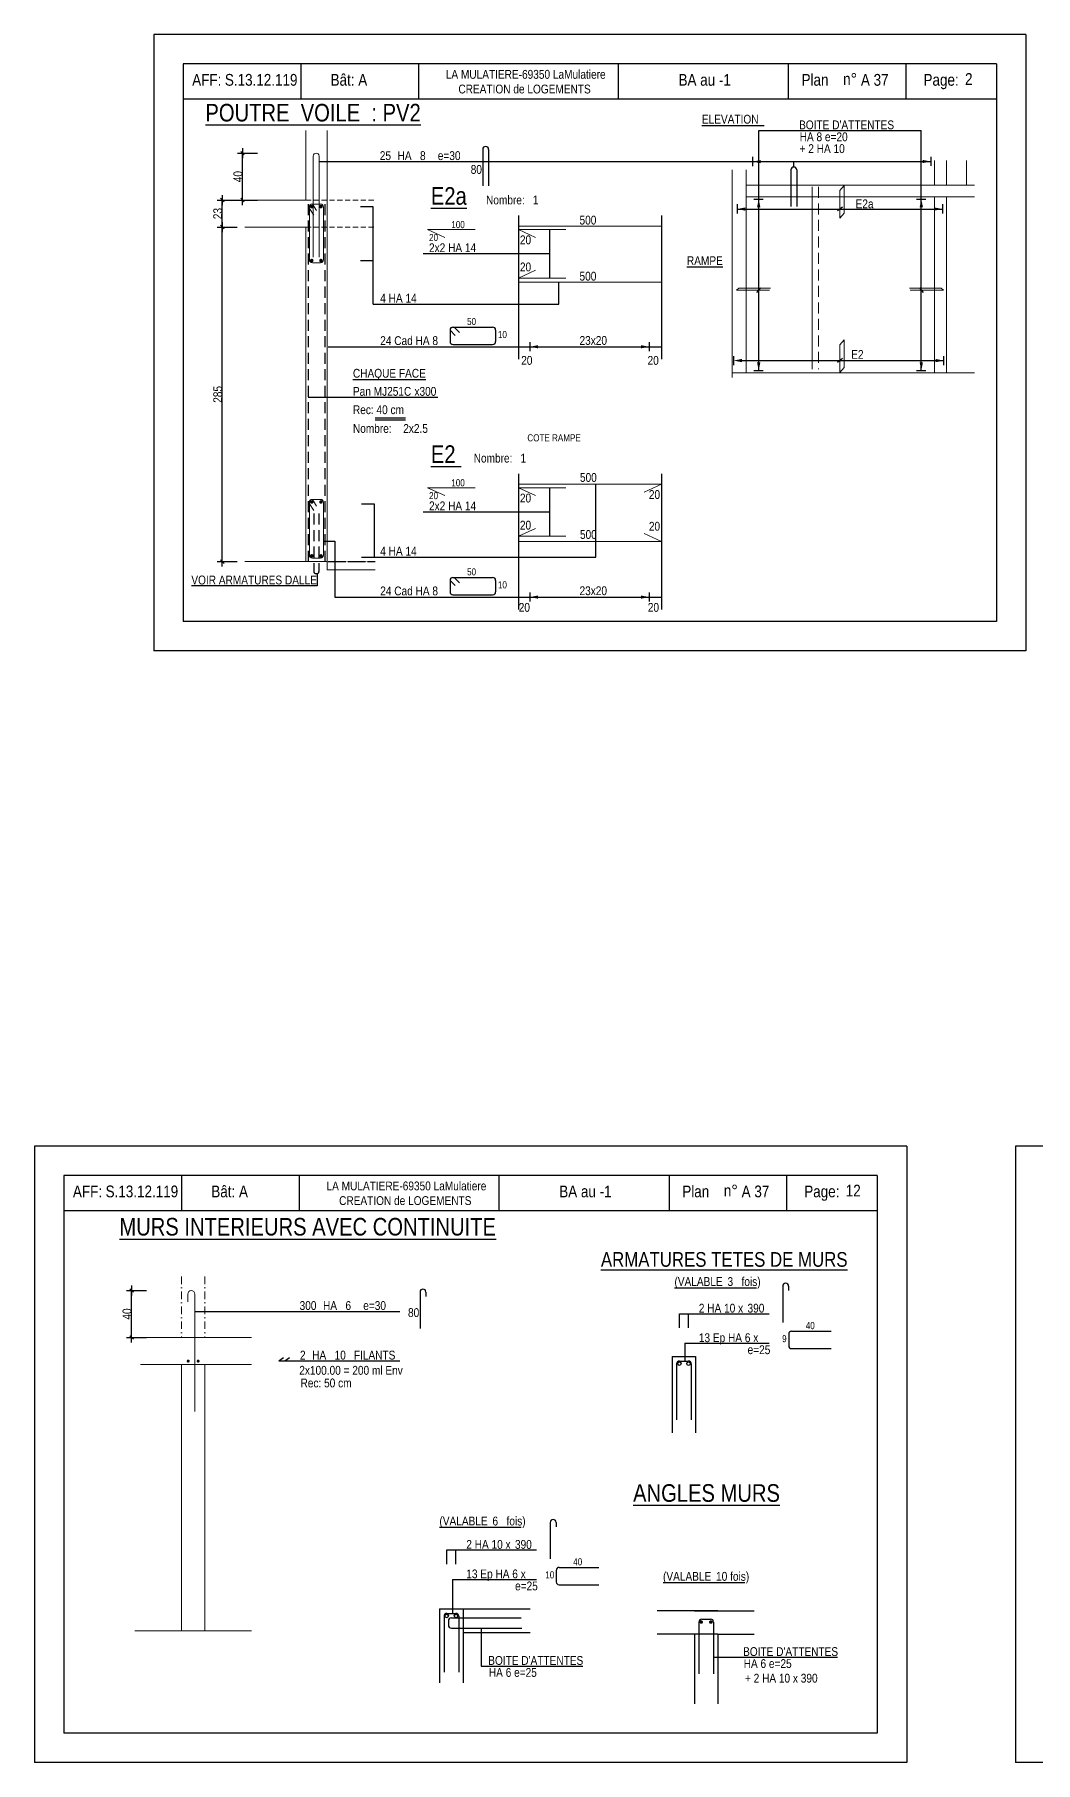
# Model space of a CAD drawing. Header units: metres. Extents: x -9927 to 45032, y -190416 to 12166.
# Drawn here: x 558 to 2262, y -167487 to -164543 of the extents above; entities that cross this region are included whole.
import ezdxf
from ezdxf.enums import TextEntityAlignment as Align

# ---------------------------------------------------------------- set-up
doc = ezdxf.new("R2010")
doc.units = ezdxf.units.M
doc.header["$PDMODE"] = 65
for name, pattern in [('CACHE2', [0.1875, 0.125, -0.0625]), ('CACHEx2', [19.05, 12.7, -6.35]), ('TIRETPT2', [12.7, 6.35, -3.175, 0, -3.175]), ('TIRETPTX2', [50.8, 25.4, -12.7, 0, -12.7])]:
    doc.linetypes.add(name, pattern=pattern)
for name, color, linetype in [('01_cote_gen', 4, 'Continuous'), ('01_fenetres', 171, 'Continuous'), ('01_linteaux', 3, 'Continuous'), ('01_murs_coup', 5, 'Continuous'), ('01_sem', 42, 'Continuous'), ('01_texte', 230, 'Continuous'), ('AA_COTES', 2, 'Continuous')]:
    doc.layers.add(name, color=color, linetype=linetype)
doc.styles.add('STYLE2', font='ARIALN.TTF')
doc.dimstyles.new('JB25', dxfattribs={"dimscale": 0.1, "dimtxt": 150, "dimasz": 17, "dimexe": 0.1, "dimexo": 0.1, "dimgap": 0.09, "dimtad": 1, "dimdec": 1, "dimlfac": 0.5, "dimdsep": 46, "dimtxsty": 'STYLE2', "dimblk1": 'BOND_G', "dimblk2": 'BOND_D', "dimsah": 1, "dimcen": 1.5, "dimdle": 0.01, "dimse1": 1, "dimse2": 1, "dimclrd": 4, "dimclre": 2, "dimclrt": 5, "dimadec": 0, "dimazin": 0, "dimtfac": 2.333333, "dimtdec": 1, "dimtix": 1, "dimtmove": 2, "dimatfit": 3, "dimldrblk": 'BOND_G', "dimfxl": 1, "dimtolj": 1, "dimtzin": 0, "dimarcsym": 0})

# ---------------------------------------------------------------- blocks, each defined once
blk = doc.blocks.new('BOND_G')
at = {"layer": 'AA_COTES', "color": 0}
for p, q in [((5, 0), (-5, 0)), ((1.8, 1.8), (-1.8, -1.8)), ((0, -5), (0, 15))]:
    blk.add_line(p, q, dxfattribs=at)
blk = doc.blocks.new('BOND_D')
at = {"layer": 'AA_COTES', "color": 0}
for p, q in [((5, 0), (-5, 0)), ((-1.8, -1.8), (1.8, 1.8)), ((0, 5), (0, -15))]:
    blk.add_line(p, q, dxfattribs=at)
blk = doc.blocks.new('*D1620')
at = {"layer": '01_cote_gen', "color": 4, "lineweight": -2, "ltscale": 0.5, "transparency": 16777216}
blk.add_line((877.1, -165439.3), (877.1, -164872.7), dxfattribs=at)
at = {"layer": 'DEFPOINTS', "color": 0, "lineweight": 0, "ltscale": 0.5, "transparency": 16777216}
for p in [(877.1, -164871), (915.7, -164871), (941.1, -165441)]:
    blk.add_point(p, dxfattribs=at)
at = {"layer": '01_cote_gen', "color": 4, "lineweight": -2, "ltscale": 0.5, "transparency": 16777216, "xscale": 1.7, "yscale": 1.7, "zscale": 1.7}
for name, p, rotation in [('BOND_D', (877.1, -164871), 90), ('BOND_G', (877.1, -165441), 270)]:
    blk.add_blockref(name, p, dxfattribs=dict(at, rotation=rotation))
at = {"layer": '01_cote_gen', "color": 5, "lineweight": 0, "ltscale": 0.5, "transparency": 16777216, "insert": (869.5, -165156), "char_height": 15, "attachment_point": 5, "rotation": 90, "style": 'STYLE2'}
blk.add_mtext('\\A1;285', dxfattribs=at)
blk = doc.blocks.new('*D1621')
at = {"layer": '01_cote_gen', "color": 4, "lineweight": -2, "ltscale": 0.5, "transparency": 16777216}
blk.add_line((877.1, -164869.3), (877.1, -164826.7), dxfattribs=at)
at = {"layer": 'DEFPOINTS', "color": 0, "lineweight": 0, "ltscale": 0.5, "transparency": 16777216}
for p in [(877.1, -164825), (915.7, -164825), (915.7, -164871)]:
    blk.add_point(p, dxfattribs=at)
at = {"layer": '01_cote_gen', "color": 4, "lineweight": -2, "ltscale": 0.5, "transparency": 16777216, "xscale": 1.7, "yscale": 1.7, "zscale": 1.7}
for name, p, rotation in [('BOND_D', (877.1, -164825), 90), ('BOND_G', (877.1, -164871), 270)]:
    blk.add_blockref(name, p, dxfattribs=dict(at, rotation=rotation))
at = {"layer": '01_cote_gen', "color": 5, "lineweight": 0, "ltscale": 0.5, "transparency": 16777216, "insert": (869.5, -164848), "char_height": 15, "attachment_point": 5, "rotation": 90, "style": 'STYLE2'}
blk.add_mtext('\\A1;23', dxfattribs=at)
blk = doc.blocks.new('*D1623')
at = {"layer": '01_cote_gen', "color": 4, "lineweight": -2, "ltscale": 0.5, "transparency": 16777216}
blk.add_line((911.6, -164823.3), (911.6, -164746.7), dxfattribs=at)
at = {"layer": 'DEFPOINTS', "color": 0, "lineweight": 0, "ltscale": 0.5, "transparency": 16777216}
for p in [(911.6, -164745), (1037.2, -164745), (980.1, -164825)]:
    blk.add_point(p, dxfattribs=at)
at = {"layer": '01_cote_gen', "color": 4, "lineweight": -2, "ltscale": 0.5, "transparency": 16777216, "xscale": 1.7, "yscale": 1.7, "zscale": 1.7}
for name, p, rotation in [('BOND_D', (911.6, -164745), 90), ('BOND_G', (911.6, -164825), 270)]:
    blk.add_blockref(name, p, dxfattribs=dict(at, rotation=rotation))
at = {"layer": '01_cote_gen', "color": 5, "lineweight": 0, "ltscale": 0.5, "transparency": 16777216, "insert": (903.9, -164785), "char_height": 15, "attachment_point": 5, "rotation": 90, "style": 'STYLE2'}
blk.add_mtext('\\A1;40', dxfattribs=at)
blk = doc.blocks.new('*D1647')
at = {"layer": '01_cote_gen', "color": 4, "linetype": 'Continuous', "lineweight": -2, "transparency": 16777216}
blk.add_line((722.7, -166761.1), (722.7, -166684.5), dxfattribs=at)
at = {"layer": 'DEFPOINTS', "color": 0, "linetype": 'Continuous', "lineweight": 0, "transparency": 16777216}
for p in [(722.7, -166682.8), (824.4, -166682.8), (776.2, -166762.8)]:
    blk.add_point(p, dxfattribs=at)
at = {"layer": '01_cote_gen', "color": 4, "linetype": 'Continuous', "lineweight": -2, "transparency": 16777216, "xscale": 1.7, "yscale": 1.7, "zscale": 1.7}
for name, p, rotation in [('BOND_D', (722.7, -166682.8), 90), ('BOND_G', (722.7, -166762.8), 270)]:
    blk.add_blockref(name, p, dxfattribs=dict(at, rotation=rotation))
at = {"layer": '01_cote_gen', "color": 5, "linetype": 'Continuous', "lineweight": 0, "transparency": 16777216, "insert": (715, -166722.8), "char_height": 15, "attachment_point": 5, "rotation": 90, "style": 'STYLE2'}
blk.add_mtext('\\A1;40', dxfattribs=at)

msp = doc.modelspace()

# ---------------------------------------------------------------- linework, layer by layer
at = {"layer": '01_cote_gen', "color": 5, "linetype": 'Continuous', "lineweight": 0}
msp.add_line((1881.5, -164802.38), (1881.5, -165112.76), dxfattribs=at)
at = {"layer": '01_cote_gen', "color": 5, "linetype": 'CACHE2', "lineweight": 0, "ltscale": 150}
msp.add_line((1892.65, -164802.38), (1892.65, -165113.24), dxfattribs=at)
at = {"layer": '01_cote_gen', "color": 2, "lineweight": 0, "ltscale": 0.5}
msp.add_line((1745.27, -165119.31), (1745.27, -165127.5), dxfattribs=at)
at = {"layer": '01_fenetres', "ltscale": 30}
for p, q in [((810.7, -164592.94), (810.7, -165542.94)), ((810.7, -164592.94), (810.7, -165542.94)), ((810.7, -164592.94), (810.7, -165542.94)), ((2195.7, -164592.94), (810.7, -164592.94)), ((1010.7, -164592.94), (1010.7, -164652.94)), ((1211.09, -164592.94), (1211.09, -164652.94)), ((1551.26, -164592.94), (1551.26, -164652.94)), ((1841.56, -164652.94), (1841.56, -164592.94)), ((2041.56, -164652.94), (2041.56, -164592.94)), ((2195.7, -164592.94), (2195.7, -165542.94)), ((2195.7, -164652.94), (810.7, -164652.94)), ((2195.7, -165542.94), (810.7, -165542.94)), ((607.59, -166486.81), (607.59, -167436.81)), ((607.59, -166486.81), (607.59, -167436.81)), ((607.59, -166486.81), (607.59, -167436.81)), ((1992.59, -166486.81), (607.59, -166486.81)), ((807.59, -166486.81), (807.59, -166546.81)), ((1007.99, -166486.81), (1007.99, -166546.81)), ((1348.16, -166486.81), (1348.16, -166546.81)), ((1638.46, -166546.81), (1638.46, -166486.81)), ((1838.46, -166546.81), (1838.46, -166486.81)), ((1992.59, -166486.81), (1992.59, -167436.81)), ((1992.59, -166546.81), (607.59, -166546.81)), ((1992.59, -167436.81), (607.59, -167436.81))]:
    msp.add_line(p, q, dxfattribs=at)
at = {"layer": '01_linteaux', "linetype": 'Continuous'}
for p, q in [((1320.7, -164738.61), (1320.7, -164800.78)), ((1330.7, -164738.61), (1330.7, -164800.78)), ((1845.57, -164773.65), (1845.57, -164835.82)), ((1855.57, -164773.65), (1855.57, -164835.82)), ((1265.01, -165046.41), (1265.01, -165066.02)), ((1265.01, -165046.41), (1274.02, -165055.41)), ((1270.01, -165041.41), (1337.59, -165041.41)), ((1272.2, -165041.41), (1281.21, -165050.41)), ((1342.59, -165046.41), (1342.59, -165066.02)), ((1270.01, -165071.02), (1337.59, -165071.02)), ((1265.01, -165472.87), (1265.01, -165492.48)), ((1265.01, -165472.87), (1274.02, -165481.86)), ((1270.01, -165467.87), (1337.59, -165467.87)), ((1272.2, -165467.87), (1281.21, -165476.86)), ((1342.59, -165472.87), (1342.59, -165492.48)), ((1270.01, -165497.48), (1337.59, -165497.48)), ((1213.9, -166685.38), (1213.9, -166747.56)), ((1223.9, -166685.38), (1223.9, -166692.79)), ((1435.59, -167077.81), (1435.59, -167139.99)), ((1445.59, -167077.81), (1445.59, -167085.22)), ((1445.71, -167159.54), (1445.71, -167179.15)), ((1450.71, -167154.54), (1518.29, -167154.54)), ((1450.71, -167184.15), (1518.29, -167184.15)), ((1247.26, -167225.38), (1247.26, -167351.09)), ((1247.26, -167225.38), (1401.69, -167225.38)), ((1254.76, -167237.88), (1254.76, -167332.88)), ((1259.76, -167232.88), (1274.76, -167232.88)), ((1267.26, -167240.65), (1386.32, -167240.65)), ((1279.76, -167237.88), (1279.76, -167332.88)), ((1287.26, -167225.38), (1287.26, -167351.09)), ((1721.2, -167228.42), (1617.78, -167228.42)), ((1681.2, -167228.42), (1782.93, -167228.42)), ((1262.26, -167245.65), (1262.26, -167252.88)), ((1267.26, -167257.88), (1387.26, -167257.88)), ((1287.26, -167265.38), (1401.69, -167265.38)), ((1721.2, -167268.42), (1617.78, -167268.42)), ((1681.2, -167268.42), (1681.2, -167386.98)), ((1688.7, -167247.6), (1688.7, -167335.92)), ((1693.7, -167242.6), (1708.7, -167242.6)), ((1713.7, -167247.6), (1713.7, -167335.92)), ((1721.2, -167268.42), (1721.2, -167386.98)), ((1721.2, -167268.42), (1782.93, -167268.42))]:
    msp.add_line(p, q, dxfattribs=at)
at = {"layer": '01_linteaux', "linetype": 'CACHEx2', "lineweight": 18, "ltscale": 0.7}
for p, q in [((1019.56, -164824.97), (1137.47, -164824.97)), ((1019.56, -164870.97), (1137.47, -164870.97))]:
    msp.add_line(p, q, dxfattribs=at)
at = {"layer": '01_linteaux', "linetype": 'TIRETPTX2', "ltscale": 0.02}
msp.add_line((1055.56, -165440.97), (1137.47, -165440.97), dxfattribs=at)
at = {"layer": '01_linteaux', "linetype": 'Continuous', "const_width": 3, "flags": 128}
for points in [[(1691.25, -167247.64, 1), (1694.25, -167247.64, 1)], [(1707.59, -167247.64, 1), (1710.59, -167247.64, 1)]]:
    msp.add_lwpolyline(points, format="xyb", close=True, dxfattribs=at)
at = {"layer": '01_linteaux', "linetype": 'Continuous'}
for centre in [(1259.42, -167237.2), (1275.1, -167237.2)]:
    msp.add_circle(centre, 3, dxfattribs=at)
for centre, start, end in [((1325.7, -164738.61), 0, 180), ((1850.57, -164773.65), 0, 180), ((1270.01, -165046.41), 90, 180), ((1337.59, -165046.41), 0, 90), ((1270.01, -165066.02), 180, 270), ((1337.59, -165066.02), 270, 0), ((1270.01, -165472.87), 90, 180), ((1337.59, -165472.87), 0, 90), ((1270.01, -165492.48), 180, 270), ((1337.59, -165492.48), 270, 0), ((1218.9, -166685.38), 90, 180), ((1218.9, -166685.38), 0, 90), ((1440.59, -167077.81), 90, 180), ((1440.59, -167077.81), 0, 90), ((1450.71, -167159.54), 90, 180), ((1450.71, -167179.15), 180, 270), ((1259.76, -167237.88), 90, 180), ((1267.26, -167245.65), 90, 180), ((1274.76, -167237.88), 0, 90), ((1267.26, -167252.88), 180, 270), ((1693.7, -167247.6), 90, 180), ((1708.7, -167247.6), 0, 90)]:
    msp.add_arc(centre, 5, start, end, dxfattribs=at)
at = {"layer": '01_murs_coup', "linetype": 'Continuous', "lineweight": 5}
for p, q in [((1019.56, -164706.29), (1019.56, -164824.97)), ((1055.56, -164706.29), (1055.56, -165454.97)), ((915.66, -164824.97), (1019.56, -164824.97)), ((915.66, -164870.97), (1019.56, -164870.97)), ((1019.56, -164870.97), (1019.56, -165440.97)), ((915.66, -165440.97), (1055.56, -165440.97)), ((1055.56, -165454.97), (1137.47, -165454.97))]:
    msp.add_line(p, q, dxfattribs=at)
at = {"layer": '01_sem', "color": 2, "lineweight": 0, "ltscale": 7}
for p, q in [((1032.21, -164749.97), (1032.21, -164922.03)), ((1042.21, -164749.97), (1042.21, -164922.03)), ((2090.22, -164757.75), (2090.22, -164799.31)), ((2110.22, -164757.75), (2110.22, -164799.31)), ((2144.72, -164757.75), (2144.72, -164799.31)), ((1745.27, -164773.22), (1745.27, -165119.31)), ((1769.53, -164773.22), (1769.53, -165119.31)), ((1769.53, -164799.31), (2158.2, -164799.31)), ((1769.53, -164819.31), (2158.2, -164819.31)), ((1928.93, -164808.91), (1936.21, -164800.2)), ((1928.93, -164855.95), (1928.93, -164808.91)), ((1936.21, -164847.25), (1936.21, -164800.2)), ((2090.22, -164819.31), (2090.22, -165119.31)), ((2110.22, -164819.31), (2110.22, -165119.31)), ((1025.56, -164836.77), (1025.56, -164926.77)), ((1025.56, -164839.56), (1032.91, -164850.75)), ((1030.56, -164831.77), (1044.56, -164831.77)), ((1030.56, -164831.77), (1037.91, -164842.97)), ((1049.56, -164836.77), (1049.56, -164926.77)), ((1928.93, -164855.95), (1936.21, -164847.25)), ((1226.76, -164875.32), (1307.61, -164875.32)), ((1226.76, -164875.32), (1256.09, -164888.66)), ((1381.44, -164869.34), (1624.92, -164869.34)), ((1381.44, -164875.32), (1462.29, -164875.32)), ((1381.44, -164875.32), (1410.76, -164888.66)), ((1030.56, -164931.77), (1044.56, -164931.77)), ((1381.44, -164957.87), (1410.76, -164944.53)), ((1381.44, -164957.87), (1462.29, -164957.87)), ((1381.44, -164964.89), (1624.92, -164964.89)), ((1756.82, -164975.01), (1752.59, -164978.54)), ((1752.59, -164978.54), (1809.26, -164978.54)), ((1756.82, -164975.01), (1810.75, -164975.01)), ((2101.05, -164975.01), (2047.12, -164975.01)), ((2105.28, -164978.54), (2048.61, -164978.54)), ((2101.05, -164975.01), (2105.28, -164978.54)), ((1928.93, -165071.82), (1936.21, -165063.11)), ((1928.93, -165118.86), (1928.93, -165071.82)), ((1936.21, -165110.15), (1936.21, -165063.11)), ((1745.27, -165119.31), (2158.2, -165119.31)), ((1928.93, -165118.86), (1936.21, -165110.15)), ((1226.76, -165315.18), (1307.61, -165315.18)), ((1226.76, -165315.18), (1256.09, -165328.52)), ((1381.44, -165309.21), (1624.92, -165309.21)), ((1381.44, -165315.18), (1462.29, -165315.18)), ((1381.44, -165315.18), (1410.76, -165328.52)), ((1624.92, -165309.21), (1595.59, -165322.55)), ((1025.56, -165339.97), (1025.56, -165429.97)), ((1025.56, -165342.75), (1032.91, -165353.95)), ((1030.56, -165334.97), (1044.56, -165334.97)), ((1030.56, -165334.97), (1037.91, -165346.17)), ((1049.56, -165339.97), (1049.56, -165429.97)), ((1381.44, -165397.73), (1410.76, -165384.39)), ((1381.44, -165397.73), (1462.29, -165397.73)), ((1381.44, -165406.38), (1624.92, -165406.38)), ((1624.92, -165406.38), (1595.59, -165393.04)), ((1030.56, -165434.97), (1044.56, -165434.97)), ((818.37, -166688.78), (818.37, -166701.86)), ((830.37, -166688.78), (830.37, -166888.78)), ((926.87, -166762.78), (737.78, -166762.78)), ((926.87, -166808.78), (737.78, -166808.78)), ((807.69, -166808.78), (807.69, -167262.78)), ((847.69, -166808.78), (847.69, -167262.78)), ((728.51, -167262.78), (807.69, -167262.78)), ((926.87, -167262.78), (807.69, -167262.78))]:
    msp.add_line(p, q, dxfattribs=at)
at = {"layer": '01_sem', "color": 2, "linetype": 'TIRETPT2', "lineweight": 0, "ltscale": 2}
for p, q in [((807.69, -166659.13), (807.69, -166762.78)), ((847.69, -166659.13), (847.69, -166762.78))]:
    msp.add_line(p, q, dxfattribs=at)
at = {"layer": '01_sem', "color": 2, "lineweight": 0, "ltscale": 7, "flags": 128}
for points, const_width in [([(1028.08, -164836.08, 1), (1031.08, -164836.08, 1)], 3), ([(1043.71, -164836.08, 1), (1046.71, -164836.08, 1)], 3), ([(1028.08, -164927.93, 1), (1031.08, -164927.93, 1)], 3), ([(1043.71, -164927.93, 1), (1046.71, -164927.93, 1)], 3), ([(1028.08, -165339.28, 1), (1031.08, -165339.28, 1)], 3), ([(1043.71, -165339.28, 1), (1046.71, -165339.28, 1)], 3), ([(1028.08, -165431.13, 1), (1031.08, -165431.13, 1)], 3), ([(1043.71, -165431.13, 1), (1046.71, -165431.13, 1)], 3), ([(817.89, -166803.08, 1), (820.39, -166803.08, 1)], 2.5), ([(834.91, -166803.08, 1), (837.41, -166803.08, 1)], 2.5)]:
    msp.add_lwpolyline(points, format="xyb", close=True, dxfattribs=dict(at, const_width=const_width))
at = {"layer": '01_sem', "color": 2, "lineweight": 0, "ltscale": 7}
for centre, radius, start, end in [((1037.21, -164749.97), 5, 0, 180), ((1030.56, -164836.77), 5, 90, 180), ((1044.56, -164836.77), 5, 0, 90), ((1030.56, -164926.77), 5, 180, 270), ((1044.56, -164926.77), 5, 270, 0), ((1030.56, -165339.97), 5, 90, 180), ((1044.56, -165339.97), 5, 0, 90), ((1030.56, -165429.97), 5, 180, 270), ((1044.56, -165429.97), 5, 270, 0), ((824.37, -166688.78), 6, 90, 180), ((824.37, -166688.78), 6, 0, 90)]:
    msp.add_arc(centre, radius, start, end, dxfattribs=at)
at = {"layer": '01_texte', "ltscale": 30}
for p, q in [((760.7, -164542.94), (760.7, -165592.94)), ((2245.7, -164542.94), (760.7, -164542.94)), ((2245.7, -164542.94), (2245.7, -165592.94)), ((1042.21, -164759.22), (2083.69, -164759.22)), ((1780.14, -164751.4), (1780.14, -164767.04)), ((1850.57, -164768.65), (1850.57, -164759.22)), ((2083.69, -164751.16), (2083.69, -164766.79)), ((1782.57, -164823.22), (1798.21, -164823.22)), ((1790.63, -165115.45), (1790.63, -164823.22)), ((2059.4, -164823.22), (2075.04, -164823.22)), ((2067.46, -165115.45), (2067.46, -164823.22)), ((1134.39, -164836.67), (1112.53, -164836.67)), ((1134.39, -165002.03), (1134.39, -164836.67)), ((1381.44, -164851.4), (1381.44, -165096.03)), ((1624.92, -164851.4), (1624.92, -165096.03)), ((1753.89, -164832.16), (1753.89, -164847.8)), ((1753.89, -164840.22), (2103.49, -164840.22)), ((1933.06, -164836.91), (1924.79, -164843.53)), ((2103.49, -164832.16), (2103.49, -164847.8)), ((1434.36, -164875.32), (1434.36, -164957.87)), ((1134.39, -164928.61), (1112.53, -164928.61)), ((1434.36, -164916.59), (1219.2, -164916.59)), ((1450.45, -165002.03), (1450.45, -164964.89)), ((1793.72, -164974.41), (1787.1, -164982.68)), ((2064.15, -164974.41), (2070.77, -164982.68)), ((1134.39, -165002.03), (1450.45, -165002.03)), ((1057.61, -165074.88), (1624.92, -165074.88)), ((1401.15, -165066.82), (1401.15, -165082.46)), ((1603.82, -165066.82), (1603.82, -165082.46)), ((1748.08, -165106.47), (1748.08, -165090.83)), ((2106, -165106.47), (2106, -165090.83)), ((1753.52, -165098.41), (2106, -165098.41)), ((1782.57, -165115.45), (1798.21, -165115.45)), ((1933.06, -165095.1), (1924.79, -165101.72)), ((2059.4, -165115.45), (2075.04, -165115.45)), ((1381.44, -165291.27), (1381.44, -165522.48)), ((1624.92, -165291.27), (1624.92, -165522.48)), ((1434.36, -165315.18), (1434.36, -165397.73)), ((1513.23, -165433.48), (1513.23, -165309.21)), ((1114.03, -165342.62), (1136.1, -165342.62)), ((1136.1, -165342.62), (1136.1, -165433.48)), ((1434.36, -165356.46), (1219.2, -165356.46)), ((1049.56, -165405.94), (1068.73, -165405.94)), ((1068.73, -165405.94), (1068.73, -165501.34)), ((1114.03, -165433.48), (1513.23, -165433.48)), ((1038.85, -165461.03), (1038.85, -165482.25)), ((1038.85, -165482.25), (825.06, -165482.25)), ((1068.73, -165501.34), (1624.92, -165501.34)), ((1401.15, -165493.28), (1401.15, -165508.92)), ((1603.82, -165493.28), (1603.82, -165508.92)), ((2245.7, -165592.94), (760.7, -165592.94)), ((557.59, -166436.81), (557.59, -167486.81)), ((2042.59, -166436.81), (557.59, -166436.81)), ((2042.59, -166436.81), (2042.59, -167486.81)), ((2227.91, -166436.81), (2227.91, -167486.81)), ((3712.91, -166436.81), (2227.91, -166436.81)), ((2042.59, -167486.81), (557.59, -167486.81)), ((3712.91, -167486.81), (2227.91, -167486.81))]:
    msp.add_line(p, q, dxfattribs=at)
at = {"layer": '01_texte'}
for p, q in [((1790.63, -164706.32), (2067.46, -164706.32)), ((1790.63, -164823.22), (1790.63, -164706.32)), ((1862.76, -164706.32), (2047.3, -164706.32)), ((2067.46, -164823.22), (2067.46, -164706.32)), ((1244.46, -165161.45), (1023.56, -165161.45)), ((1189.03, -165196.65), (1137.28, -165196.65)), ((1189.03, -165199.95), (1137.28, -165199.95)), ((1831.56, -166675.37), (1831.56, -166737.54)), ((1841.56, -166675.37), (1841.56, -166682.78)), ((830.37, -166718.36), (1179.45, -166718.36)), ((1655.52, -166746.44), (1655.52, -166722.39)), ((1655.52, -166722.39), (1808.48, -166722.39)), ((1670.93, -166746.44), (1670.93, -166722.39)), ((1841.68, -166757.1), (1841.68, -166776.71)), ((1846.68, -166752.1), (1914.26, -166752.1)), ((973.75, -166802.77), (981.66, -166797.17)), ((983.78, -166802.77), (991.7, -166797.17)), ((1643.23, -166795.47), (1643.23, -166925)), ((1643.23, -166795.47), (1683.23, -166795.47)), ((1665.11, -166772.69), (1808.48, -166772.69)), ((1665.11, -166772.69), (1665.11, -166802.97)), ((1683.23, -166795.47), (1683.23, -166925)), ((1846.68, -166781.71), (1914.26, -166781.71)), ((973.75, -166802.77), (1179.45, -166802.77)), ((1650.73, -166807.97), (1650.73, -166902.97)), ((1655.73, -166802.97), (1670.73, -166802.97)), ((1675.73, -166807.97), (1675.73, -166902.97)), ((1259.54, -167148.88), (1259.54, -167124.83)), ((1259.54, -167124.83), (1412.51, -167124.83)), ((1274.95, -167148.88), (1274.95, -167124.83)), ((1269.14, -167175.14), (1412.51, -167175.14)), ((1269.14, -167175.14), (1269.14, -167232.88)), ((1317.98, -167257.88), (1317.98, -167322.57)), ((1317.98, -167322.57), (1491.08, -167322.57)), ((1713.7, -167307.48), (1925.03, -167307.48))]:
    msp.add_line(p, q, dxfattribs=at)
at = {"layer": '01_texte', "linetype": 'CACHE2', "ltscale": 150}
for p, q in [((1023.56, -164831.84), (1023.56, -165440.97)), ((1051.56, -164831.84), (1051.56, -165440.97)), ((1033.02, -165359.19), (1033.02, -165458.03)), ((1041.85, -165359.19), (1041.85, -165458.03)), ((1036.02, -165461.03), (1038.85, -165461.03))]:
    msp.add_line(p, q, dxfattribs=at)
at = {"layer": '01_texte'}
for centre in [(1655.39, -166807.29), (1671.07, -166807.29)]:
    msp.add_circle(centre, 3, dxfattribs=at)
at = {"layer": '01_texte', "linetype": 'CACHE2', "ltscale": 150}
for centre, start, end in [((1036.02, -165458.03), 180, 270), ((1038.85, -165458.03), 270, 0)]:
    msp.add_arc(centre, 3, start, end, dxfattribs=at)
at = {"layer": '01_texte'}
for centre, start, end in [((1836.56, -166675.37), 90, 180), ((1836.56, -166675.37), 0, 90), ((1846.68, -166757.1), 90, 180), ((1846.68, -166776.71), 180, 270), ((1655.73, -166807.97), 90, 180), ((1670.73, -166807.97), 0, 90)]:
    msp.add_arc(centre, 5, start, end, dxfattribs=at)
at = {"layer": '01_texte', "ltscale": 30}
for points in [[(1780.14, -164759.46), (1793.96, -164756.7), (1793.96, -164759.46)], [(1780.14, -164759.46), (1793.96, -164762.21), (1793.96, -164759.46)], [(2083.69, -164759.22), (2069.86, -164756.46), (2069.86, -164759.22)], [(2083.69, -164759.22), (2069.86, -164761.97), (2069.86, -164759.22)], [(1790.63, -164823.22), (1787.87, -164837.05), (1790.63, -164837.05)], [(1790.63, -164823.22), (1793.38, -164837.05), (1790.63, -164837.05)], [(2067.46, -164823.22), (2064.7, -164837.05), (2067.46, -164837.05)], [(2067.46, -164823.22), (2070.21, -164837.05), (2067.46, -164837.05)], [(1753.89, -164840.22), (1767.71, -164837.46), (1767.71, -164840.22)], [(1753.89, -164840.22), (1767.71, -164842.97), (1767.71, -164840.22)], [(2103.49, -164840.22), (2089.67, -164837.46), (2089.67, -164840.22)], [(2103.49, -164840.22), (2089.67, -164842.97), (2089.67, -164840.22)], [(1401.15, -165074.88), (1414.97, -165072.13), (1414.97, -165074.88)], [(1401.15, -165074.88), (1414.97, -165077.64), (1414.97, -165074.88)], [(1603.82, -165074.88), (1590, -165072.13), (1590, -165074.88)], [(1603.82, -165074.88), (1590, -165077.64), (1590, -165074.88)], [(1748.08, -165098.41), (1761.9, -165095.65), (1761.9, -165098.41)], [(1748.08, -165098.41), (1761.9, -165101.16), (1761.9, -165098.41)], [(1790.63, -165115.45), (1787.87, -165101.63), (1790.63, -165101.63)], [(1790.63, -165115.45), (1793.38, -165101.63), (1790.63, -165101.63)], [(2067.46, -165115.45), (2064.7, -165101.63), (2067.46, -165101.63)], [(2067.46, -165115.45), (2070.21, -165101.63), (2067.46, -165101.63)], [(2106, -165098.41), (2092.18, -165095.65), (2092.18, -165098.41)], [(2106, -165098.41), (2092.18, -165101.16), (2092.18, -165098.41)], [(1401.15, -165501.34), (1414.97, -165498.58), (1414.97, -165501.34)], [(1401.15, -165501.34), (1414.97, -165504.09), (1414.97, -165501.34)], [(1603.82, -165501.34), (1590, -165498.58), (1590, -165501.34)], [(1603.82, -165501.34), (1590, -165504.09), (1590, -165501.34)]]:
    msp.add_solid(points, dxfattribs=at)

# ---------------------------------------------------------------- texts
at = {"layer": '01_texte', "style": 'STYLE2'}
for s, height, p in [('AFF:', 20, (825.99, -164630.1)), ('S.13.12.119', 20, (881.66, -164630.1)), ('Bât: A', 20, (1061.63, -164630.1)), ('LA MULATIERE-69350 LaMulatiere', 15, (1257.79, -164618.23)), ('BA au -1', 20, (1654.09, -164630.1)), ('Plan', 20, (1863.61, -164630.1)), ('n%%D', 20, (1934.29, -164628.65)), ('A 37', 20, (1964.64, -164630.1)), ('Page:', 20, (2071.28, -164630.1)), ('2', 20, (2141.96, -164628.65)), ('CREATION de LOGEMENTS', 15, (1279.27, -164643.23)), ('%%UELEVATION  ', 15, (1693.85, -164694.67)), ('HA', 15, (1175.72, -164756.76)), ('8', 15, (1213.89, -164756.76)), ('80', 15, (1300.25, -164780.27)), ('%%UE2a', 30, (1232.37, -164832.89)), ('Nombre:', 15, (1326.33, -164832.26)), ('1', 15, (1405.96, -164832.26)), ('E2a', 15, (1955.68, -164838.86)), ('500', 15, (1485.53, -164866.55)), ('20', 12, (1229.34, -164894.64)), ('100', 12, (1267.2, -164872.7)), ('20', 15, (1384.01, -164900.23)), ('2x2 HA 14', 15, (1229.21, -164913.64)), ('20', 15, (1384.01, -164946.44)), ('%%URAMPE', 15, (1668.39, -164935.64)), ('500', 15, (1485.53, -164962.1)), ('4 HA 14', 15, (1146.16, -164999.6)), ('50', 12, (1294.07, -165037.86)), ('24 Cad HA 8', 15, (1146.16, -165071.93)), ('10', 12, (1346.58, -165060.07)), ('23x20', 15, (1485.53, -165071.59)), ('20', 15, (1386.21, -165105.53)), ('20', 15, (1601.35, -165105.53)), ('E2', 15, (1948.1, -165095.42)), ('%%UCHAQUE FACE', 15, (1099.69, -165127.56)), ('Pan MJ251C', 15, (1099.69, -165158.35)), ('x300', 15, (1204.43, -165158.35)), ('Rec: 40 cm', 15, (1099.69, -165189.63)), ('Nombre:', 15, (1099.69, -165221.54)), (' 2x2.5', 15, (1180.55, -165221.54)), ('COTE RAMPE', 12, (1396.72, -165236.02)), ('%%UE2 ', 30, (1232.37, -165272.76)), ('Nombre:', 15, (1305.33, -165272.12)), ('1', 15, (1384.95, -165272.12)), ('500', 15, (1486.26, -165305.01)), ('20', 12, (1229.34, -165334.5)), ('100', 12, (1267.2, -165312.57)), ('20', 15, (1384.01, -165340.09)), ('20', 15, (1603.6, -165334.12)), ('2x2 HA 14', 15, (1229.21, -165353.5)), ('20', 15, (1384.01, -165386.3)), ('20', 15, (1603.6, -165388.27)), ('4 HA 14', 15, (1146.16, -165430.52)), ('500', 15, (1486.26, -165402.18)), ('VOIR ARMATURES DALLE', 15, (824.53, -165479.74)), ('50', 12, (1294.07, -165464.32)), ('10', 12, (1346.58, -165486.53)), ('24 Cad HA 8', 15, (1146.16, -165498.38)), ('23x20', 15, (1485.53, -165498.04)), ('20', 15, (1382.01, -165526.39)), ('20', 15, (1601.82, -165526.39)), ('AFF:', 20, (622.89, -166523.96)), ('S.13.12.119', 20, (678.55, -166523.96)), ('Bât: A', 20, (858.53, -166523.96)), ('LA MULATIERE-69350 LaMulatiere', 15, (1054.68, -166512.1)), ('BA au -1', 20, (1450.99, -166523.96)), ('Plan', 20, (1660.51, -166523.96)), ('n%%D', 20, (1731.19, -166522.52)), ('A 37', 20, (1761.53, -166523.96)), ('Page:', 20, (1868.18, -166523.96)), ('12', 20, (1938.86, -166522.52)), ('CREATION de LOGEMENTS', 15, (1076.17, -166537.1)), ('%%UMURS INTERIEURS AVEC CONTINUITE', 30, (701.98, -166589.09)), ('%%UARMATURES TETES DE MURS', 25, (1521.93, -166642.31)), ('%%U(VALABLE            ', 15, (1647.17, -166675.01)), ('3', 15, (1737.46, -166675.01)), ('fois)', 15, (1761.42, -166675.01)), ('HA', 15, (1048.76, -166715.91)), ('6', 15, (1086.93, -166715.91)), ('2 HA 10 x', 15, (1688.67, -166720.36)), ('390', 15, (1771.57, -166720.36)), ('80', 15, (1193.46, -166727.92)), ('40', 12, (1870.74, -166748.54)), ('13 Ep HA 6 x', 15, (1688.67, -166770.67)), ('9', 12, (1830.51, -166770.75)), ('HA', 15, (1030.28, -166800.31)), ('10', 15, (1068.45, -166800.31)), ('e=25', 15, (1771.74, -166791.15)), ('%%UANGLES MURS', 30, (1576.72, -167042.76)), ('%%U(VALABLE            ', 15, (1246.97, -167083.02)), ('6', 15, (1337.25, -167083.02)), ('fois)', 15, (1361.22, -167083.02)), ('2 HA 10 x', 15, (1292.7, -167122.8)), ('390', 15, (1375.6, -167122.8)), ('40', 12, (1474.76, -167150.99)), ('13 Ep HA 6 x', 15, (1292.7, -167173.11)), ('e=25', 15, (1375.77, -167193.59)), ('10', 12, (1427.25, -167173.19)), ('%%U(VALABLE            ', 15, (1627.71, -167177.27)), ('10', 15, (1718, -167177.27)), ('fois)', 15, (1741.96, -167177.27))]:
    msp.add_text(s, height=height, dxfattribs=at).set_placement(p)
msp.add_text('%%UPOUTRE  VOILE  : PV2', height=30, dxfattribs=at).set_placement((1031.82, -164676), align=Align.MIDDLE)
for s, p in [("BOITE D'ATTENTES", (2021.15, -164704.3)), ('HA 8 e=20', (1942.09, -164724.69)), ('+ 2 HA 10  ', (1946.68, -164744.83)), ('25', (1164.52, -164756.76)), ('300', (1037.56, -166715.91)), ('2', (1019.08, -166800.31)), ('2x100.00 = 200 ml Env ', (1189.34, -166826.26)), ('Rec: 50 cm', (1097.34, -166847.79)), ("BOITE D'ATTENTES", (1925.79, -167305.46)), ("BOITE D'ATTENTES", (1491.85, -167320.55)), ('HA 6 e=25', (1412.79, -167340.95)), ('HA 6 e=25', (1846.73, -167325.86)), ('+ 2 HA 10 x 390', (1890.93, -167350.78))]:
    msp.add_text(s, height=15, dxfattribs=at).set_placement(p, align=Align.RIGHT)
for s, p in [('e=30', (1263.55, -164756.76)), ('e=30', (1136.59, -166715.91)), ('FILANTS', (1136.59, -166800.31))]:
    msp.add_text(s, height=15, dxfattribs=at).set_placement(p, align=Align.CENTER)

# ---------------------------------------------------------------- dimensions: what is measured, and where the dimension line sits
at = {"layer": '01_cote_gen', "color": 2, "lineweight": 0, "ltscale": 0.5}
for base, p1, p2, picture, middle in [((911.61, -164744.97), (980.07, -164824.97), (1037.21, -164744.97), '*D1623', (903.94, -164784.97)), ((877.12, -164824.97), (915.66, -164870.97), (915.66, -164824.97), '*D1621', (869.45, -164847.97)), ((877.12, -164870.97), (941.14, -165440.97), (915.66, -164870.97), '*D1620', (869.45, -165155.97))]:
    dim = msp.add_linear_dim(base=base, p1=p1, p2=p2, angle=90, dimstyle='JB25', dxfattribs=at)
    dim.commit()
    dim.dimension.update_dxf_attribs({"geometry": picture, "text_midpoint": middle})
at = {"layer": '01_cote_gen', "linetype": 'Continuous', "lineweight": 0}
dim = msp.add_linear_dim(base=(722.72, -166682.78), p1=(776.19, -166762.78), p2=(824.37, -166682.78), angle=90, dimstyle='JB25', dxfattribs=at)
dim.commit()
dim.dimension.update_dxf_attribs({"geometry": '*D1647', "text_midpoint": (715.05, -166722.78)})

doc.saveas('drawing.dxf')
